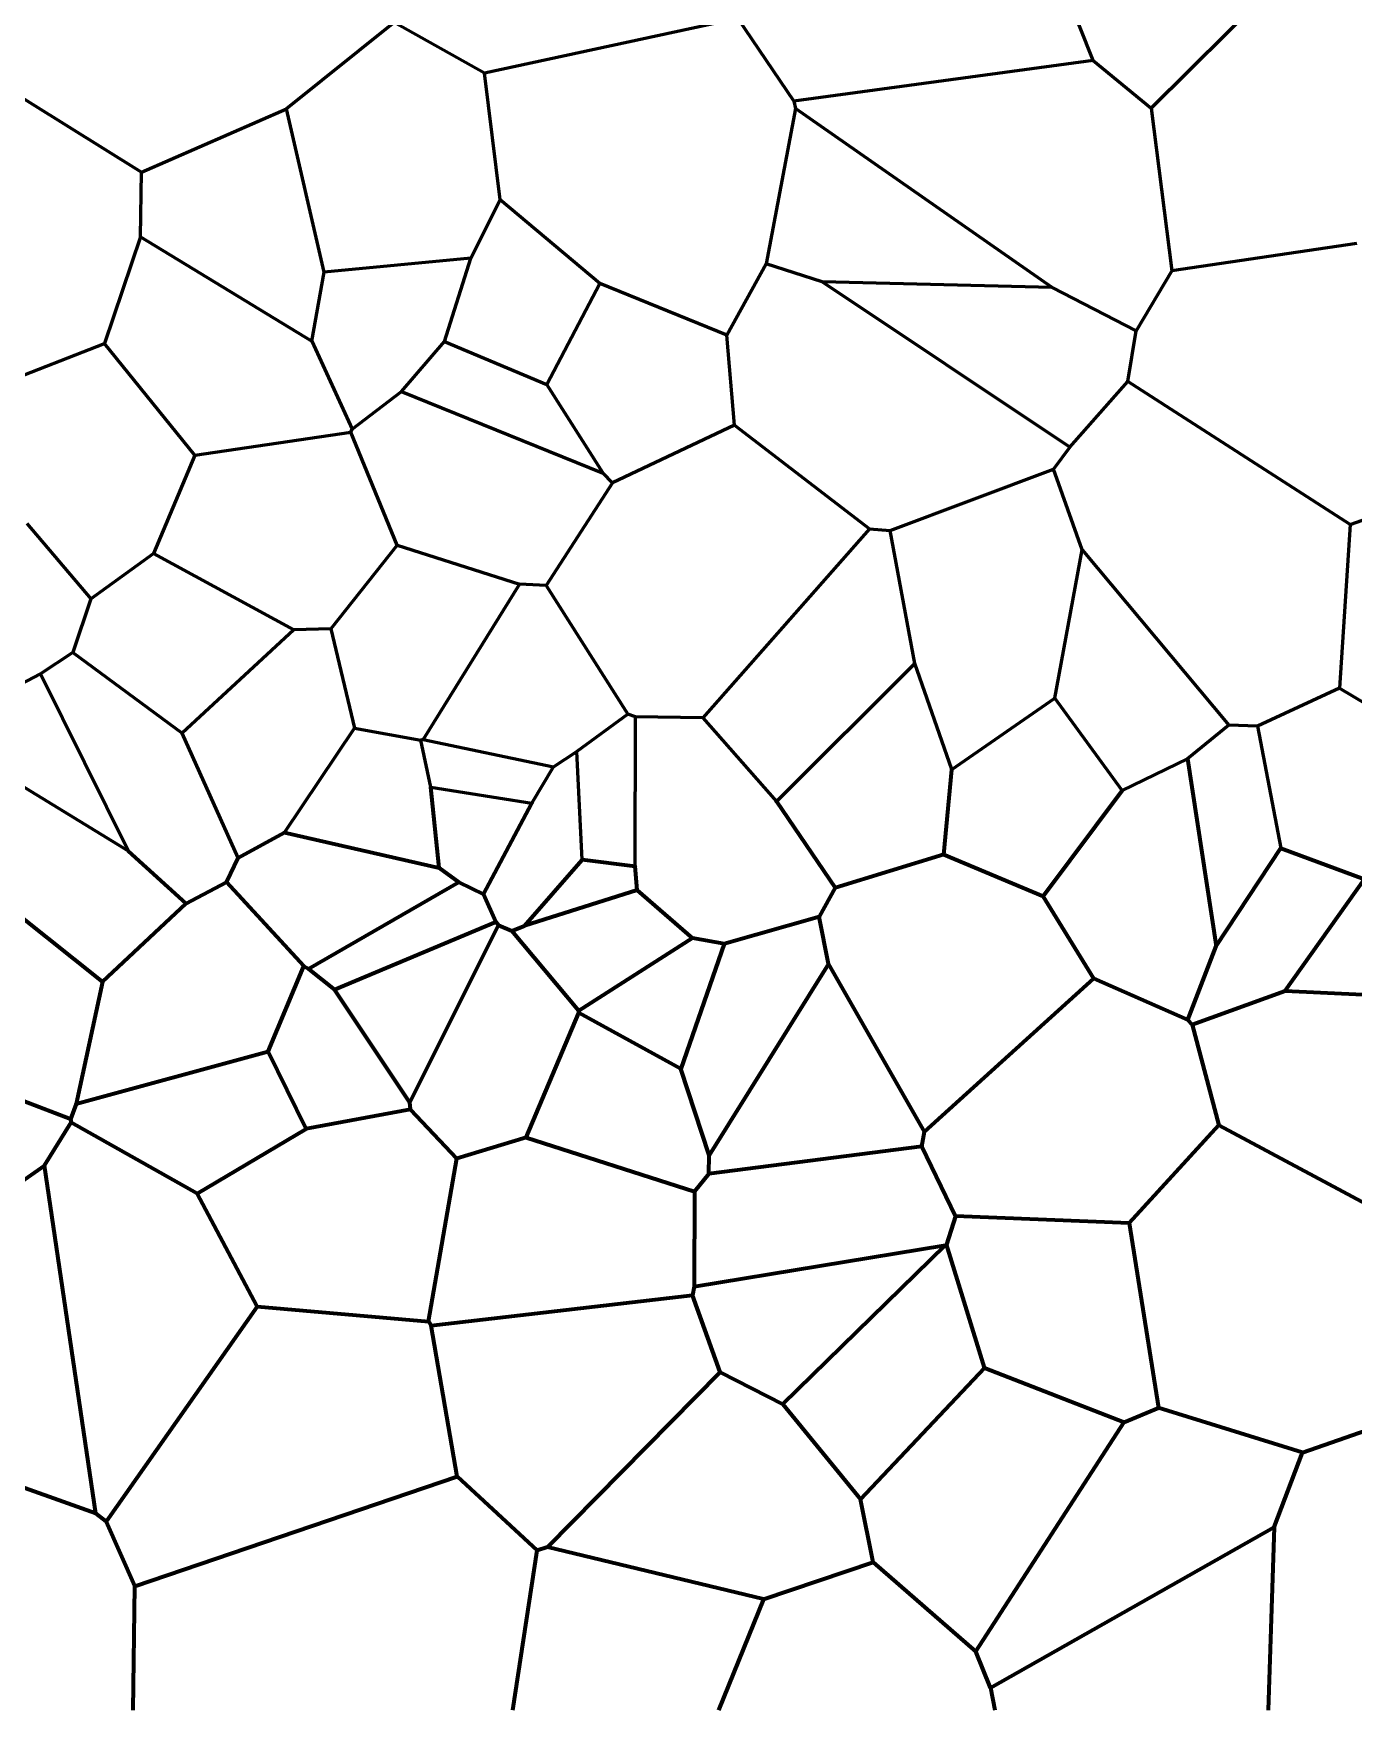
# Model space of a CAD drawing. Header units: metres. Extents: x 0 to 5000, y 0 to 2000.
# Drawn here: x 2705 to 3195, y 500 to 1122 of the extents above; entities that cross this region are included whole.
import ezdxf

# ---------------------------------------------------------------- set-up
doc = ezdxf.new("R2010")
doc.units = ezdxf.units.M

msp = doc.modelspace()

# ---------------------------------------------------------------- hatches: boundary and pattern name
at = {"layer": 'throats'}
for color, points in [(2, [(3086.73, 1141.09), (3087.28, 1141.3), (3098.69, 1112.32), (3098.14, 1112.1), (3086.73, 1141.09)]), (2, [(3169.19, 1143.71), (3169.62, 1143.29), (3120.2, 1094.24), (3119.77, 1094.67), (3169.19, 1143.71)]), (2, [(2799.33, 1094.03), (2798.96, 1094.5), (2838.93, 1126.5), (2839.3, 1126.03), (2799.33, 1094.03)]), (2, [(2838.97, 1126), (2839.26, 1126.52), (2872.7, 1107.75), (2872.4, 1107.23), (2838.97, 1126)]), (2, [(2872.61, 1107.2), (2872.49, 1107.78), (2966.57, 1128.08), (2966.7, 1127.49), (2872.61, 1107.2)]), (2, [(2987.67, 1097.23), (2987.18, 1096.9), (2966.39, 1127.62), (2966.89, 1127.96), (2987.67, 1097.23)]), (2, [(2745.43, 1071), (2745.11, 1070.49), (2682.86, 1109.27), (2683.18, 1109.78), (2745.43, 1071)]), (2, [(2987.47, 1096.77), (2987.39, 1097.36), (3098.38, 1112.51), (3098.46, 1111.91), (2987.47, 1096.77)]), (2, [(3120.17, 1094.69), (3119.79, 1094.22), (3098.23, 1111.98), (3098.61, 1112.44), (3120.17, 1094.69)]), (2, [(2872.25, 1107.45), (2872.85, 1107.53), (2878.71, 1060.52), (2878.11, 1060.45), (2872.25, 1107.45)]), (2, [(2988.27, 1094.43), (2987.68, 1094.31), (2987.13, 1097.01), (2987.72, 1097.12), (2988.27, 1094.43)]), (2, [(2799.02, 1094.54), (2799.26, 1093.99), (2745.39, 1070.47), (2745.15, 1071.02), (2799.02, 1094.54)]), (2, [(2798.85, 1094.2), (2799.44, 1094.33), (2813.39, 1033.72), (2812.8, 1033.59), (2798.85, 1094.2)]), (2, [(2977.46, 1036.71), (2976.87, 1036.82), (2987.68, 1094.43), (2988.27, 1094.31), (2977.46, 1036.71)]), (2, [(2987.8, 1094.12), (2988.15, 1094.62), (3083.4, 1028.23), (3083.05, 1027.74), (2987.8, 1094.12)]), (2, [(3127.95, 1034.18), (3127.35, 1034.1), (3119.69, 1094.42), (3120.28, 1094.49), (3127.95, 1034.18)]), (2, [(2744.97, 1070.75), (2745.57, 1070.74), (2745.3, 1046.79), (2744.7, 1046.8), (2744.97, 1070.75)]), (2, [(2878.14, 1060.62), (2878.68, 1060.35), (2867.83, 1038.69), (2867.29, 1038.96), (2878.14, 1060.62)]), (2, [(2878.22, 1060.25), (2878.6, 1060.71), (2915.62, 1029.65), (2915.23, 1029.19), (2878.22, 1060.25)]), (2, [(2731.92, 1007.02), (2731.35, 1007.22), (2744.72, 1046.89), (2745.28, 1046.7), (2731.92, 1007.02)]), (2, [(2808.67, 1008.26), (2808.36, 1007.75), (2744.84, 1046.54), (2745.16, 1047.05), (2808.67, 1008.26)]), (2, [(3127.69, 1033.84), (3127.6, 1034.44), (3196.29, 1044.62), (3196.38, 1044.03), (3127.69, 1033.84)]), (2, [(2812.8, 1033.71), (2813.39, 1033.6), (2808.81, 1007.95), (2808.22, 1008.06), (2812.8, 1033.71)]), (2, [(2813.12, 1033.36), (2813.07, 1033.95), (2867.53, 1039.12), (2867.59, 1038.53), (2813.12, 1033.36)]), (2, [(2867.27, 1038.91), (2867.85, 1038.73), (2858.06, 1007.78), (2857.48, 1007.96), (2867.27, 1038.91)]), (2, [(2976.9, 1036.91), (2977.42, 1036.62), (2962.79, 1010.09), (2962.27, 1010.38), (2976.9, 1036.91)]), (2, [(2977.07, 1036.48), (2977.25, 1037.05), (2998.04, 1030.38), (2997.85, 1029.81), (2977.07, 1036.48)]), (2, [(3114.75, 1011.67), (3114.23, 1011.98), (3127.39, 1034.29), (3127.91, 1033.99), (3114.75, 1011.67)]), (2, [(2895.97, 991.77), (2895.44, 992.05), (2915.16, 1029.56), (2915.69, 1029.28), (2895.97, 991.77)]), (2, [(2915.31, 1029.15), (2915.54, 1029.7), (2962.64, 1010.52), (2962.42, 1009.96), (2915.31, 1029.15)]), (2, [(2997.78, 1029.85), (2998.11, 1030.35), (3089.93, 968.96), (3089.6, 968.46), (2997.78, 1029.85)]), (2, [(2997.94, 1029.8), (2997.95, 1030.4), (3083.23, 1028.29), (3083.22, 1027.69), (2997.94, 1029.8)]), (2, [(3083.09, 1027.72), (3083.36, 1028.25), (3114.63, 1012.09), (3114.35, 1011.56), (3083.09, 1027.72)]), (2, [(2962.23, 1010.21), (2962.83, 1010.27), (2965.71, 976.83), (2965.11, 976.78), (2962.23, 1010.21)]), (2, [(3114.19, 1011.88), (3114.79, 1011.78), (3111.64, 992.96), (3111.05, 993.06), (3114.19, 1011.88)]), (2, [(2731.52, 1007.4), (2731.74, 1006.84), (2693.69, 991.99), (2693.47, 992.55), (2731.52, 1007.4)]), (2, [(2731.4, 1006.93), (2731.87, 1007.31), (2765.32, 965.9), (2764.85, 965.52), (2731.4, 1006.93)]), (2, [(2823.8, 975.54), (2823.25, 975.29), (2808.24, 1007.88), (2808.79, 1008.13), (2823.8, 975.54)]), (2, [(2857.54, 1008.06), (2858, 1007.67), (2841.98, 989.1), (2841.53, 989.5), (2857.54, 1008.06)]), (2, [(2895.82, 992.19), (2895.59, 991.64), (2857.65, 1007.59), (2857.89, 1008.14), (2895.82, 992.19)]), (2, [(2916.71, 959.29), (2916.49, 958.73), (2841.64, 989.02), (2841.87, 989.58), (2916.71, 959.29)]), (2, [(2895.45, 991.75), (2895.96, 992.07), (2916.85, 959.17), (2916.35, 958.85), (2895.45, 991.75)]), (2, [(3111.12, 993.21), (3111.57, 992.81), (3089.99, 968.51), (3089.54, 968.91), (3111.12, 993.21)]), (2, [(3111.19, 992.75), (3111.51, 993.26), (3193.95, 940.2), (3193.63, 939.7), (3111.19, 992.75)]), (2, [(2841.57, 989.54), (2841.94, 989.06), (2823.71, 975.18), (2823.34, 975.66), (2841.57, 989.54)]), (2, [(2822.97, 974.49), (2823.06, 973.9), (2765.13, 965.41), (2765.04, 966), (2822.97, 974.49)]), (2, [(2823.25, 975.53), (2823.8, 975.3), (2823.29, 974.08), (2822.74, 974.31), (2823.25, 975.53)]), (2, [(2822.74, 974.08), (2823.29, 974.31), (2840.46, 932.39), (2839.91, 932.16), (2822.74, 974.08)]), (2, [(2920.23, 955.18), (2919.97, 955.72), (2965.28, 977.08), (2965.54, 976.54), (2920.23, 955.18)]), (2, [(3015.63, 938.61), (3015.27, 938.13), (2965.23, 976.57), (2965.59, 977.05), (3015.63, 938.61)]), (2, [(2750, 929.14), (2749.44, 929.37), (2764.81, 965.82), (2765.36, 965.59), (2750, 929.14)]), (2, [(3084.02, 960.36), (3083.54, 960.72), (3089.52, 968.89), (3090.01, 968.54), (3084.02, 960.36)]), (2, [(2916.39, 958.8), (2916.81, 959.22), (2920.32, 955.66), (2919.89, 955.24), (2916.39, 958.8)]), (2, [(3083.68, 960.82), (3083.89, 960.26), (3023.2, 937.52), (3022.99, 938.08), (3083.68, 960.82)]), (2, [(3083.5, 960.44), (3084.06, 960.64), (3094.73, 930.72), (3094.16, 930.52), (3083.5, 960.44)]), (2, [(2895.7, 917.18), (2895.2, 917.5), (2919.85, 955.61), (2920.35, 955.29), (2895.7, 917.18)]), (2, [(3211.81, 946.63), (3212.01, 946.07), (3193.89, 939.67), (3193.69, 940.23), (3211.81, 946.63)]), (2, [(2726.78, 912.55), (2726.32, 912.16), (2702.51, 940.13), (2702.97, 940.52), (2726.78, 912.55)]), (2, [(3190.17, 879.17), (3189.57, 879.21), (3193.49, 939.97), (3194.09, 939.93), (3190.17, 879.17)]), (2, [(2953.9, 868.02), (2953.44, 868.42), (3015.23, 938.57), (3015.68, 938.17), (2953.9, 868.02)]), (2, [(3023.11, 938.1), (3023.07, 937.5), (3015.43, 938.07), (3015.47, 938.67), (3023.11, 938.1)]), (2, [(3022.8, 937.75), (3023.39, 937.86), (3032.56, 888.51), (3031.97, 888.4), (3022.8, 937.75)]), (2, [(2749.54, 929.5), (2749.9, 929.01), (2726.72, 912.11), (2726.37, 912.6), (2749.54, 929.5)]), (2, [(2801.99, 901.17), (2801.7, 900.64), (2749.58, 928.99), (2749.86, 929.52), (2801.99, 901.17)]), (2, [(2815.83, 901.08), (2815.36, 901.45), (2839.95, 932.46), (2840.42, 932.09), (2815.83, 901.08)]), (2, [(2885.71, 918.18), (2885.53, 917.61), (2840.09, 931.99), (2840.27, 932.56), (2885.71, 918.18)]), (2, [(3094.15, 930.68), (3094.74, 930.57), (3084.54, 875.45), (3083.95, 875.56), (3094.15, 930.68)]), (2, [(3149.05, 865.71), (3148.59, 865.33), (3094.21, 930.43), (3094.68, 930.82), (3149.05, 865.71)]), (2, [(2850.15, 860.06), (2849.64, 860.38), (2885.36, 918.05), (2885.87, 917.73), (2850.15, 860.06)]), (2, [(2885.6, 917.59), (2885.63, 918.19), (2895.47, 917.64), (2895.43, 917.04), (2885.6, 917.59)]), (2, [(2926, 869.73), (2925.5, 869.41), (2895.2, 917.18), (2895.7, 917.5), (2926, 869.73)]), (2, [(2720.18, 892.44), (2719.61, 892.63), (2726.26, 912.45), (2726.83, 912.26), (2720.18, 892.44)]), (2, [(2760.62, 862.29), (2760.21, 862.73), (2801.64, 901.12), (2802.05, 900.68), (2760.62, 862.29)]), (2, [(2801.85, 900.6), (2801.84, 901.2), (2815.58, 901.57), (2815.6, 900.97), (2801.85, 900.6)]), (2, [(2824.62, 864.4), (2824.04, 864.26), (2815.3, 901.2), (2815.88, 901.34), (2824.62, 864.4)]), (2, [(2707.96, 884.28), (2707.63, 884.79), (2719.73, 892.78), (2720.06, 892.28), (2707.96, 884.28)]), (2, [(2760.59, 862.75), (2760.24, 862.27), (2719.71, 892.29), (2720.07, 892.78), (2760.59, 862.75)]), (2, [(2690.45, 875.07), (2690.17, 875.6), (2707.65, 884.8), (2707.93, 884.27), (2690.45, 875.07)]), (2, [(2707.52, 884.4), (2708.06, 884.67), (2740.75, 818.89), (2740.21, 818.62), (2707.52, 884.4)]), (2, [(2981.19, 836.97), (2980.77, 837.39), (3032.05, 888.66), (3032.48, 888.24), (2981.19, 836.97)]), (2, [(3031.98, 888.35), (3032.55, 888.55), (3046.31, 849.12), (3045.74, 848.92), (3031.98, 888.35)]), (2, [(3159.56, 864.83), (3159.31, 865.38), (3189.74, 879.46), (3189.99, 878.92), (3159.56, 864.83)]), (2, [(3237.52, 851.13), (3237.22, 850.62), (3189.71, 878.93), (3190.02, 879.45), (3237.52, 851.13)]), (2, [(3084.07, 875.75), (3084.41, 875.26), (3046.19, 848.77), (3045.85, 849.27), (3084.07, 875.75)]), (2, [(3084, 875.32), (3084.48, 875.68), (3109.52, 841.49), (3109.04, 841.13), (3084, 875.32)]), (2, [(2907, 855.49), (2906.65, 855.97), (2925.57, 869.82), (2925.93, 869.33), (2907, 855.49)]), (2, [(2925.65, 869.29), (2925.85, 869.86), (2928.7, 868.83), (2928.5, 868.26), (2925.65, 869.29)]), (2, [(2928.3, 868.55), (2928.9, 868.54), (2928.8, 813.1), (2928.2, 813.1), (2928.3, 868.55)]), (2, [(2928.59, 868.25), (2928.6, 868.85), (2953.67, 868.52), (2953.67, 867.92), (2928.59, 868.25)]), (2, [(2981.21, 837.38), (2980.76, 836.98), (2953.44, 868.02), (2953.9, 868.42), (2981.21, 837.38)]), (2, [(3133.64, 852.75), (3133.26, 853.22), (3148.63, 865.75), (3149.01, 865.29), (3133.64, 852.75)]), (2, [(3148.81, 865.22), (3148.84, 865.82), (3159.45, 865.4), (3159.42, 864.8), (3148.81, 865.22)]), (2, [(3168.42, 819.97), (3167.83, 819.86), (3159.14, 865.05), (3159.73, 865.16), (3168.42, 819.97)]), (2, [(2760.14, 862.39), (2760.69, 862.64), (2781.45, 816.41), (2780.9, 816.17), (2760.14, 862.39)]), (2, [(2824.08, 864.5), (2824.58, 864.16), (2798.65, 825.55), (2798.16, 825.89), (2824.08, 864.5)]), (2, [(2849.07, 860.21), (2848.96, 859.62), (2824.27, 864.03), (2824.38, 864.63), (2849.07, 860.21)]), (2, [(2848.72, 859.85), (2849.31, 859.98), (2852.97, 842.51), (2852.38, 842.38), (2848.72, 859.85)]), (2, [(2849.11, 859.63), (2848.92, 860.2), (2849.79, 860.5), (2849.99, 859.93), (2849.11, 859.63)]), (2, [(2898.29, 850.34), (2898.17, 849.75), (2849.83, 859.92), (2849.95, 860.51), (2898.29, 850.34)]), (2, [(2680.75, 855.01), (2681.06, 855.53), (2740.64, 819.01), (2740.32, 818.5), (2680.75, 855.01)]), (2, [(2906.66, 855.98), (2906.99, 855.48), (2898.4, 849.79), (2898.06, 850.29), (2906.66, 855.98)]), (2, [(2906.53, 855.71), (2907.13, 855.74), (2909.11, 815.56), (2908.51, 815.53), (2906.53, 855.71)]), (2, [(3133.32, 853.25), (3133.58, 852.71), (3109.41, 841.04), (3109.15, 841.58), (3133.32, 853.25)]), (1, [(3144.5, 783.51), (3143.61, 783.38), (3133, 852.91), (3133.89, 853.05), (3144.5, 783.51)]), (2, [(2897.97, 850.2), (2898.49, 849.89), (2890.46, 836.42), (2889.95, 836.72), (2897.97, 850.2)]), (1, [(3045.57, 849.06), (3046.47, 848.98), (3043.46, 817.48), (3042.56, 817.56), (3045.57, 849.06)]), (1, [(2852.23, 842.4), (2853.12, 842.49), (2856.27, 812.63), (2855.37, 812.54), (2852.23, 842.4)]), (2, [(2890.25, 836.87), (2890.16, 836.27), (2852.63, 842.15), (2852.72, 842.74), (2890.25, 836.87)]), (1, [(3080.23, 801.73), (3079.51, 802.26), (3108.92, 841.58), (3109.64, 841.04), (3080.23, 801.73)]), (1, [(2889.81, 836.78), (2890.6, 836.36), (2872.59, 802.58), (2871.79, 803), (2889.81, 836.78)]), (1, [(3003.09, 805.42), (3002.34, 804.91), (2980.61, 836.93), (2981.35, 837.43), (3003.09, 805.42)]), (1, [(2665.67, 821.63), (2666.23, 822.34), (2731.13, 770.62), (2730.57, 769.91), (2665.67, 821.63)]), (1, [(2798.19, 826.11), (2798.62, 825.32), (2781.39, 815.9), (2780.96, 816.68), (2798.19, 826.11)]), (1, [(2855.92, 813.02), (2855.72, 812.15), (2798.3, 825.28), (2798.5, 826.16), (2855.92, 813.02)]), (1, [(2740.18, 818.42), (2740.78, 819.09), (2762.25, 799.66), (2761.64, 798.99), (2740.18, 818.42)]), (1, [(2777.29, 807.05), (2776.47, 807.43), (2780.77, 816.48), (2781.58, 816.1), (2777.29, 807.05)]), (1, [(2908.48, 815.84), (2909.15, 815.25), (2887.78, 790.67), (2887.1, 791.27), (2908.48, 815.84)]), (1, [(2908.76, 815.1), (2908.87, 815.99), (2928.55, 813.55), (2928.44, 812.65), (2908.76, 815.1)]), (1, [(3002.84, 804.74), (3002.58, 805.6), (3042.88, 817.95), (3043.14, 817.09), (3002.84, 804.74)]), (1, [(3080.04, 802.41), (3079.69, 801.58), (3042.84, 817.11), (3043.19, 817.94), (3080.04, 802.41)]), (1, [(3167.75, 820.16), (3168.5, 819.66), (3144.43, 783.2), (3143.68, 783.69), (3167.75, 820.16)]), (1, [(3199.32, 808.8), (3199.01, 807.95), (3167.96, 819.49), (3168.28, 820.33), (3199.32, 808.8)]), (1, [(2863.36, 807.54), (2862.82, 806.82), (2855.55, 812.22), (2856.09, 812.95), (2863.36, 807.54)]), (1, [(2928.05, 813.06), (2928.94, 813.14), (2929.67, 804.31), (2928.77, 804.24), (2928.05, 813.06)]), (1, [(2776.67, 807.64), (2777.09, 806.84), (2762.16, 798.93), (2761.74, 799.72), (2776.67, 807.64)]), (1, [(2776.55, 806.94), (2777.21, 807.55), (2805.87, 776.34), (2805.21, 775.73), (2776.55, 806.94)]), (1, [(2862.86, 807.57), (2863.31, 806.79), (2807.54, 774.71), (2807.09, 775.49), (2862.86, 807.57)]), (1, [(2872.39, 803.19), (2871.99, 802.38), (2862.89, 806.77), (2863.28, 807.59), (2872.39, 803.19)]), (1, [(2871.78, 802.6), (2872.6, 802.97), (2877.2, 792.7), (2876.38, 792.33), (2871.78, 802.6)]), (1, [(2887.57, 790.54), (2887.3, 791.4), (2929.09, 804.71), (2929.36, 803.85), (2887.57, 790.54)]), (1, [(2950.11, 786.74), (2949.52, 786.06), (2928.93, 803.94), (2929.52, 804.62), (2950.11, 786.74)]), (1, [(2997.16, 794.13), (2996.37, 794.57), (3002.32, 805.38), (3003.11, 804.95), (2997.16, 794.13)]), (1, [(3198.8, 808.64), (3199.53, 808.11), (3170.06, 766.59), (3169.33, 767.11), (3198.8, 808.64)]), (1, [(2761.64, 799.65), (2762.25, 799), (2731.15, 769.93), (2730.54, 770.59), (2761.64, 799.65)]), (1, [(3079.49, 801.76), (3080.25, 802.23), (3099.16, 771.7), (3098.39, 771.23), (3079.49, 801.76)]), (1, [(2876.61, 792.93), (2876.96, 792.1), (2817.18, 767), (2816.83, 767.83), (2876.61, 792.93)]), (1, [(2877.35, 791.45), (2878.16, 791.05), (2845.24, 725.23), (2844.44, 725.63), (2877.35, 791.45)]), (1, [(2878.11, 791.53), (2877.4, 790.98), (2876.43, 792.24), (2877.15, 792.79), (2878.11, 791.53)]), (1, [(2882.96, 789.55), (2882.61, 788.72), (2877.58, 790.84), (2877.93, 791.67), (2882.96, 789.55)]), (1, [(2887.27, 791.39), (2887.6, 790.55), (2882.95, 788.71), (2882.62, 789.55), (2887.27, 791.39)]), (1, [(2961.7, 783.86), (2961.46, 784.73), (2996.64, 794.78), (2996.89, 793.92), (2961.7, 783.86)]), (1, [(2996.32, 794.26), (2997.21, 794.44), (3000.66, 776.97), (2999.77, 776.8), (2996.32, 794.26)]), (1, [(2882.44, 788.84), (2883.13, 789.42), (2907.92, 759.76), (2907.23, 759.18), (2882.44, 788.84)]), (1, [(2907.82, 759.09), (2907.34, 759.85), (2949.57, 786.78), (2950.06, 786.02), (2907.82, 759.09)]), (1, [(2945.89, 737.84), (2945.04, 738.14), (2961.15, 784.44), (2962, 784.15), (2945.89, 737.84)]), (1, [(2949.73, 785.95), (2949.89, 786.84), (2961.66, 784.74), (2961.5, 783.85), (2949.73, 785.95)]), (1, [(3143.64, 783.61), (3144.48, 783.28), (3134.02, 755.96), (3133.18, 756.28), (3143.64, 783.61)]), (1, [(2805.12, 776.21), (2805.95, 775.86), (2792.77, 744.22), (2791.93, 744.57), (2805.12, 776.21)]), (1, [(2807.53, 775.49), (2807.11, 774.7), (2805.33, 775.64), (2805.75, 776.44), (2807.53, 775.49)]), (1, [(2817.28, 767.76), (2816.72, 767.06), (2807.04, 774.74), (2807.6, 775.45), (2817.28, 767.76)]), (1, [(2956.32, 705.72), (2955.56, 706.2), (2999.83, 777.12), (3000.6, 776.65), (2956.32, 705.72)]), (1, [(2999.82, 776.66), (3000.61, 777.11), (3036.32, 714.75), (3035.54, 714.3), (2999.82, 776.66)]), (1, [(3098.47, 771.8), (3099.08, 771.13), (3036.23, 714.19), (3035.62, 714.86), (3098.47, 771.8)]), (1, [(3098.6, 771.05), (3098.96, 771.88), (3133.78, 756.54), (3133.42, 755.71), (3098.6, 771.05)]), (1, [(2721.5, 724.94), (2720.62, 725.13), (2730.41, 770.36), (2731.29, 770.17), (2721.5, 724.94)]), (1, [(2816.63, 767.16), (2817.38, 767.66), (2845.21, 725.68), (2844.46, 725.18), (2816.63, 767.16)]), (1, [(3169.54, 767.28), (3169.85, 766.43), (3135.35, 753.96), (3135.04, 754.81), (3169.54, 767.28)]), (1, [(3198.62, 765.98), (3198.58, 765.08), (3169.67, 766.4), (3169.71, 767.3), (3198.62, 765.98)]), (1, [(2907.13, 759.42), (2908.03, 759.52), (2908.11, 758.75), (2907.22, 758.65), (2907.13, 759.42)]), (1, [(2907.25, 758.88), (2908.08, 758.53), (2888.54, 712.26), (2887.71, 712.61), (2907.25, 758.88)]), (1, [(2907.45, 758.31), (2907.88, 759.1), (2945.68, 738.38), (2945.25, 737.6), (2907.45, 758.31)]), (1, [(3135.52, 754.69), (3134.86, 754.08), (3133.27, 755.82), (3133.93, 756.43), (3135.52, 754.69)]), (1, [(3145.54, 717.18), (3144.67, 716.95), (3134.76, 754.27), (3135.63, 754.5), (3145.54, 717.18)]), (1, [(2792.23, 744.83), (2792.47, 743.96), (2721.18, 724.6), (2720.95, 725.46), (2792.23, 744.83)]), (1, [(2791.95, 744.2), (2792.75, 744.6), (2806.81, 715.83), (2806, 715.44), (2791.95, 744.2)]), (1, [(2676.04, 735.25), (2676.36, 736.09), (2719.15, 719.66), (2718.83, 718.82), (2676.04, 735.25)]), (1, [(2945.04, 737.85), (2945.89, 738.13), (2956.37, 706.1), (2955.51, 705.82), (2945.04, 737.85)]), (1, [(2719.41, 719.09), (2718.57, 719.39), (2720.64, 725.18), (2721.49, 724.88), (2719.41, 719.09)]), (1, [(2806.49, 715.19), (2806.32, 716.08), (2845.12, 723.27), (2845.28, 722.38), (2806.49, 715.19)]), (1, [(2844.39, 725.37), (2845.28, 725.49), (2845.65, 722.89), (2844.75, 722.77), (2844.39, 725.37)]), (1, [(2862.61, 704.97), (2861.96, 704.35), (2844.87, 722.52), (2845.53, 723.14), (2862.61, 704.97)]), (1, [(2718.85, 718.24), (2719.61, 717.76), (2709.72, 701.79), (2708.95, 702.27), (2718.85, 718.24)]), (1, [(2719.67, 718.08), (2718.79, 717.91), (2718.55, 719.15), (2719.43, 719.32), (2719.67, 718.08)]), (1, [(2719.01, 717.61), (2719.45, 718.39), (2766.19, 692.02), (2765.75, 691.24), (2719.01, 717.61)]), (1, [(2806.18, 716.02), (2806.64, 715.25), (2766.2, 691.24), (2765.74, 692.01), (2806.18, 716.02)]), (1, [(3112.13, 680.34), (3111.46, 680.95), (3144.77, 717.37), (3145.43, 716.76), (3112.13, 680.34)]), (1, [(3212.01, 681.68), (3211.58, 680.89), (3144.89, 716.67), (3145.32, 717.46), (3212.01, 681.68)]), (1, [(2862.42, 704.23), (2862.16, 705.09), (2888, 712.86), (2888.26, 712), (2862.42, 704.23)]), (1, [(2950.68, 692.89), (2950.41, 692.03), (2887.99, 712), (2888.27, 712.86), (2950.68, 692.89)]), (1, [(2955.9, 698.58), (2955.79, 699.47), (3034.9, 709.58), (3035.01, 708.69), (2955.9, 698.58)]), (1, [(3035.48, 714.61), (3036.37, 714.45), (3035.4, 709.05), (3034.51, 709.21), (3035.48, 714.61)]), (1, [(2861.84, 704.74), (2862.73, 704.59), (2852.21, 644.08), (2851.33, 644.23), (2861.84, 704.74)]), (1, [(2955.49, 705.97), (2956.39, 705.95), (2956.29, 699.02), (2955.39, 699.03), (2955.49, 705.97)]), (1, [(3047.76, 683.52), (3046.95, 683.13), (3034.55, 708.94), (3035.36, 709.33), (3047.76, 683.52)]), (1, [(2709.08, 702.4), (2709.59, 701.66), (2652.54, 662.09), (2652.03, 662.83), (2709.08, 702.4)]), (1, [(2708.89, 701.96), (2709.78, 702.09), (2728.78, 572.93), (2727.89, 572.8), (2708.89, 701.96)]), (1, [(2950.9, 692.18), (2950.2, 692.74), (2955.49, 699.31), (2956.2, 698.74), (2950.9, 692.18)]), (1, [(2765.57, 691.42), (2766.37, 691.84), (2788.59, 649.92), (2787.8, 649.49), (2765.57, 691.42)]), (1, [(2950.89, 657.15), (2949.99, 657.16), (2950.1, 692.46), (2951, 692.46), (2950.89, 657.15)]), (1, [(3044.44, 672.6), (3043.58, 672.87), (3046.92, 683.46), (3047.78, 683.19), (3044.44, 672.6)]), (1, [(3047.33, 682.87), (3047.37, 683.77), (3111.81, 681.1), (3111.78, 680.2), (3047.33, 682.87)]), (1, [(3123.14, 612.19), (3122.25, 612.05), (3111.35, 680.58), (3112.24, 680.72), (3123.14, 612.19)]), (1, [(3043.56, 672.93), (3043.71, 672.04), (2950.51, 656.71), (2950.37, 657.6), (3043.56, 672.93)]), (1, [(3043.32, 672.81), (3043.95, 672.17), (2983.65, 613.2), (2983.02, 613.85), (3043.32, 672.81)]), (1, [(3043.76, 673.11), (3044.26, 672.36), (3043.88, 672.11), (3043.39, 672.86), (3043.76, 673.11)]), (1, [(3043.58, 672.6), (3044.44, 672.87), (3058.57, 627.17), (3057.71, 626.9), (3043.58, 672.6)]), (1, [(2949.8, 654.44), (2949.9, 653.55), (2852.81, 642.3), (2852.71, 643.19), (2949.8, 654.44)]), (1, [(2950.29, 653.91), (2949.41, 654.08), (2950, 657.24), (2950.88, 657.07), (2950.29, 653.91)]), (1, [(2949.43, 653.84), (2950.27, 654.15), (2960.53, 625.51), (2959.69, 625.2), (2949.43, 653.84)]), (1, [(2732.53, 569.73), (2731.79, 570.25), (2787.83, 649.96), (2788.56, 649.45), (2732.53, 569.73)]), (1, [(2851.81, 644.6), (2851.73, 643.7), (2788.16, 649.26), (2788.23, 650.15), (2851.81, 644.6)]), (1, [(2853.13, 643.01), (2852.39, 642.49), (2851.4, 643.89), (2852.14, 644.41), (2853.13, 643.01)]), (1, [(2852.32, 642.67), (2853.2, 642.82), (2862.93, 586.68), (2862.05, 586.53), (2852.32, 642.67)]), (1, [(2959.79, 625.67), (2960.43, 625.04), (2896.29, 560.14), (2895.65, 560.77), (2959.79, 625.67)]), (1, [(2983.54, 613.93), (2983.13, 613.12), (2959.91, 624.95), (2960.31, 625.76), (2983.54, 613.93)]), (1, [(3057.81, 627.34), (3058.47, 626.73), (3012.49, 577.96), (3011.84, 578.58), (3057.81, 627.34)]), (1, [(3110.1, 607.29), (3109.78, 606.45), (3057.98, 626.62), (3058.3, 627.45), (3110.1, 607.29)]), (1, [(3012.51, 578.56), (3011.81, 577.99), (2982.99, 613.24), (2983.69, 613.81), (3012.51, 578.56)]), (1, [(3122.53, 612.54), (3122.87, 611.71), (3110.11, 606.45), (3109.77, 607.28), (3122.53, 612.54)]), (1, [(3122.56, 611.69), (3122.83, 612.55), (3176.26, 595.94), (3175.99, 595.08), (3122.56, 611.69)]), (1, [(3224.23, 612.95), (3224.52, 612.1), (3176.27, 595.09), (3175.97, 595.94), (3224.23, 612.95)]), (1, [(2635.22, 605.62), (2635.52, 606.47), (2728.49, 573.29), (2728.18, 572.44), (2635.22, 605.62)]), (1, [(3109.56, 607.11), (3110.32, 606.62), (3055.34, 521.43), (3054.58, 521.92), (3109.56, 607.11)]), (1, [(3175.7, 595.67), (3176.54, 595.35), (3166.04, 567.7), (3165.2, 568.02), (3175.7, 595.67)]), (1, [(2862.35, 587.03), (2862.64, 586.18), (2742.98, 545.5), (2742.69, 546.35), (2862.35, 587.03)]), (1, [(2892.48, 559.47), (2891.87, 558.81), (2862.19, 586.27), (2862.8, 586.93), (2892.48, 559.47)]), (1, [(2728.06, 572.51), (2728.6, 573.23), (2732.43, 570.35), (2731.89, 569.63), (2728.06, 572.51)]), (1, [(3011.72, 578.18), (3012.6, 578.36), (3017.32, 555.01), (3016.44, 554.83), (3011.72, 578.18)]), (1, [(2731.75, 569.81), (2732.57, 570.17), (2743.25, 546.11), (2742.43, 545.75), (2731.75, 569.81)]), (1, [(3165.4, 568.25), (3165.84, 567.47), (3060.62, 507.84), (3060.18, 508.63), (3165.4, 568.25)]), (1, [(3163.86, 499.99), (3162.96, 500.01), (3165.17, 567.87), (3166.07, 567.84), (3163.86, 499.99)]), (1, [(2892.32, 558.71), (2892.03, 559.56), (2895.82, 560.88), (2896.12, 560.03), (2892.32, 558.71)]), (1, [(2895.86, 560.02), (2896.07, 560.89), (2976.23, 541.51), (2976.02, 540.64), (2895.86, 560.02)]), (1, [(2891.73, 559.21), (2892.62, 559.07), (2883.52, 499.93), (2882.63, 500.07), (2891.73, 559.21)]), (1, [(3016.74, 555.35), (3017.03, 554.5), (2976.27, 540.65), (2975.98, 541.5), (3016.74, 555.35)]), (1, [(3055.26, 522.01), (3054.67, 521.33), (3016.59, 554.58), (3017.18, 555.26), (3055.26, 522.01)]), (1, [(2742.39, 545.93), (2743.29, 545.92), (2742.73, 499.99), (2741.83, 500.01), (2742.39, 545.93)]), (1, [(2959.88, 499.83), (2959.05, 500.17), (2975.71, 541.25), (2976.54, 540.91), (2959.88, 499.83)]), (1, [(3054.55, 521.5), (3055.38, 521.84), (3060.82, 508.4), (3059.98, 508.06), (3054.55, 521.5)]), (1, [(3062.38, 500.08), (3061.5, 499.92), (3059.96, 508.15), (3060.84, 508.32), (3062.38, 500.08)])]:
    msp.add_hatch(color=color, dxfattribs=at).paths.add_polyline_path(points)

# ---------------------------------------------------------------- linework, layer by layer
at = {"layer": 'junctions'}
for centre, radius in [((3098.42, 1112.21), 0.3), ((2872.55, 1107.49), 0.3), ((2987.43, 1097.06), 0.3), ((2799.14, 1094.26), 0.3), ((2987.98, 1094.37), 0.3), ((3119.98, 1094.45), 0.3), ((2745.27, 1070.75), 0.3), ((2878.41, 1060.48), 0.3), ((2745, 1046.8), 0.3), ((2813.09, 1033.66), 0.3), ((2867.56, 1038.82), 0.3), ((2977.16, 1036.77), 0.3), ((3127.65, 1034.14), 0.3), ((2915.42, 1029.42), 0.3), ((2997.95, 1030.1), 0.3), ((3083.23, 1027.99), 0.3), ((2808.52, 1008.01), 0.3), ((2962.53, 1010.24), 0.3), ((3114.49, 1011.83), 0.3), ((2731.63, 1007.12), 0.3), ((2857.77, 1007.87), 0.3), ((2841.76, 989.3), 0.3), ((2895.71, 991.91), 0.3), ((3111.35, 993.01), 0.3), ((2965.41, 976.81), 0.3), ((2823.02, 974.2), 0.3), ((2823.53, 975.42), 0.3), ((2765.08, 965.71), 0.3), ((3089.76, 968.71), 0.3), ((2916.6, 959.01), 0.3), ((3083.78, 960.54), 0.3), ((2920.1, 955.45), 0.3), ((3193.79, 939.95), 0.3), ((3015.45, 938.37), 0.3), ((3023.09, 937.8), 0.3), ((2749.72, 929.25), 0.3), ((2840.18, 932.28), 0.3), ((3094.44, 930.62), 0.3), ((2885.62, 917.89), 0.3), ((2895.45, 917.34), 0.3), ((2726.55, 912.36), 0.3), ((2801.85, 900.9), 0.3), ((2815.59, 901.27), 0.3), ((2719.89, 892.53), 0.3), ((2707.79, 884.53), 0.3), ((3032.26, 888.45), 0.3), ((3189.87, 879.19), 0.3), ((3084.24, 875.5), 0.3), ((2925.75, 869.57), 0.3), ((2928.6, 868.55), 0.3), ((2953.67, 868.22), 0.3), ((3148.82, 865.52), 0.3), ((3159.44, 865.1), 0.3), ((2760.42, 862.51), 0.3), ((2824.33, 864.33), 0.3), ((2849.02, 859.92), 0.3), ((2849.89, 860.22), 0.3), ((2906.83, 855.73), 0.3), ((3133.45, 852.98), 0.45), ((2898.23, 850.04), 0.3), ((3046.02, 849.02), 0.45), ((2852.67, 842.45), 0.45), ((3109.28, 841.31), 0.45), ((2890.21, 836.57), 0.45), ((2980.98, 837.18), 0.45), ((2798.4, 825.72), 0.45), ((2740.48, 818.75), 0.45), ((2781.17, 816.29), 0.45), ((2908.81, 815.54), 0.45), ((3043.01, 817.52), 0.45), ((3168.12, 819.91), 0.45), ((2855.82, 812.59), 0.45), ((2928.5, 813.1), 0.45), ((2776.88, 807.24), 0.45), ((2863.09, 807.18), 0.45), ((2872.19, 802.79), 0.45), ((2929.22, 804.28), 0.45), ((3002.71, 805.17), 0.45), ((2761.95, 799.33), 0.45), ((3079.87, 802), 0.45), ((2876.79, 792.52), 0.45), ((2877.76, 791.25), 0.45), ((2887.44, 790.97), 0.45), ((2996.76, 794.35), 0.45), ((2882.78, 789.13), 0.45), ((2949.81, 786.4), 0.45), ((2961.58, 784.29), 0.45), ((3144.06, 783.45), 0.45), ((2805.54, 776.04), 0.45), ((2807.32, 775.1), 0.45), ((3000.21, 776.89), 0.45), ((3098.78, 771.47), 0.45), ((2730.85, 770.26), 0.45), ((2817, 767.41), 0.45), ((3169.69, 766.85), 0.45), ((2907.58, 759.47), 0.45), ((2907.67, 758.7), 0.45), ((3133.6, 756.12), 0.45), ((3135.19, 754.39), 0.45), ((2792.35, 744.4), 0.45), ((2945.46, 737.99), 0.45), ((2721.06, 725.03), 0.45), ((2844.84, 725.43), 0.45), ((2845.2, 722.83), 0.45), ((2718.99, 719.24), 0.45), ((2719.23, 718), 0.45), ((2806.41, 715.63), 0.45), ((3145.1, 717.06), 0.45), ((2888.13, 712.43), 0.45), ((3034.95, 709.13), 0.45), ((3035.93, 714.53), 0.45), ((2862.29, 704.66), 0.45), ((2955.94, 705.96), 0.45), ((2709.33, 702.03), 0.45), ((2955.84, 699.02), 0.45), ((2765.97, 691.63), 0.45), ((2950.55, 692.46), 0.45), ((3047.35, 683.32), 0.45), ((3111.8, 680.65), 0.45), ((3043.63, 672.49), 0.45), ((3044.01, 672.73), 0.45), ((2949.85, 654), 0.45), ((2950.44, 657.16), 0.45), ((2788.19, 649.71), 0.45), ((2851.77, 644.15), 0.45), ((2852.76, 642.75), 0.45), ((2960.11, 625.36), 0.45), ((3058.14, 627.04), 0.45), ((2983.34, 613.52), 0.45), ((3122.7, 612.12), 0.45), ((3109.94, 606.87), 0.45), ((3176.12, 595.51), 0.45), ((2862.49, 586.6), 0.45), ((2728.33, 572.87), 0.45), ((3012.16, 578.27), 0.45), ((2732.16, 569.99), 0.45), ((3165.62, 567.86), 0.45), ((2895.97, 560.46), 0.45), ((2892.17, 559.14), 0.45), ((3016.88, 554.92), 0.45), ((2742.84, 545.93), 0.45), ((2976.12, 541.08), 0.45), ((3054.96, 521.67), 0.45), ((3060.4, 508.23), 0.45)]:
    msp.add_circle(centre, radius, dxfattribs=at)
at = {"layer": 'throat_lines', "color": 2, "lineweight": 60}
for p, q in [((3098.42, 1112.21), (3087, 1141.2)), ((3119.98, 1094.45), (3169.4, 1143.5)), ((2966.64, 1127.79), (2872.55, 1107.49)), ((2966.64, 1127.79), (2987.43, 1097.06)), ((2839.12, 1126.26), (2799.14, 1094.26)), ((2872.55, 1107.49), (2839.12, 1126.26)), ((2683.02, 1109.53), (2745.27, 1070.75)), ((3098.42, 1112.21), (2987.43, 1097.06)), ((3098.42, 1112.21), (3119.98, 1094.45)), ((2878.41, 1060.48), (2872.55, 1107.49)), ((2987.43, 1097.06), (2987.98, 1094.37)), ((2745.27, 1070.75), (2799.14, 1094.26)), ((2813.09, 1033.66), (2799.14, 1094.26)), ((2987.98, 1094.37), (2977.16, 1036.77)), ((3083.23, 1027.99), (2987.98, 1094.37)), ((3119.98, 1094.45), (3127.65, 1034.14)), ((2745, 1046.8), (2745.27, 1070.75)), ((2867.56, 1038.82), (2878.41, 1060.48)), ((2915.42, 1029.42), (2878.41, 1060.48)), ((2745, 1046.8), (2731.63, 1007.12)), ((2745, 1046.8), (2808.52, 1008.01)), ((3196.34, 1044.32), (3127.65, 1034.14)), ((2808.52, 1008.01), (2813.09, 1033.66)), ((2867.56, 1038.82), (2813.09, 1033.66)), ((2857.77, 1007.87), (2867.56, 1038.82)), ((2962.53, 1010.24), (2977.16, 1036.77)), ((2997.95, 1030.1), (2977.16, 1036.77)), ((3127.65, 1034.14), (3114.49, 1011.83)), ((2915.42, 1029.42), (2895.71, 991.91)), ((2962.53, 1010.24), (2915.42, 1029.42)), ((3083.23, 1027.99), (2997.95, 1030.1)), ((3089.76, 968.71), (2997.95, 1030.1)), ((3114.49, 1011.83), (3083.23, 1027.99)), ((2965.41, 976.81), (2962.53, 1010.24)), ((3111.35, 993.01), (3114.49, 1011.83)), ((2693.58, 992.27), (2731.63, 1007.12)), ((2765.08, 965.71), (2731.63, 1007.12)), ((2808.52, 1008.01), (2823.53, 975.42)), ((2841.76, 989.3), (2857.77, 1007.87)), ((2857.77, 1007.87), (2895.71, 991.91)), ((2916.6, 959.01), (2895.71, 991.91)), ((3089.76, 968.71), (3111.35, 993.01)), ((3193.79, 939.95), (3111.35, 993.01)), ((2823.53, 975.42), (2841.76, 989.3)), ((2841.76, 989.3), (2916.6, 959.01)), ((2765.08, 965.71), (2823.02, 974.2)), ((2823.02, 974.2), (2823.53, 975.42)), ((2840.18, 932.28), (2823.02, 974.2)), ((2965.41, 976.81), (2920.1, 955.45)), ((2965.41, 976.81), (3015.45, 938.37)), ((2765.08, 965.71), (2749.72, 929.25)), ((3089.76, 968.71), (3083.78, 960.54)), ((2920.1, 955.45), (2916.6, 959.01)), ((3023.09, 937.8), (3083.78, 960.54)), ((3094.44, 930.62), (3083.78, 960.54)), ((2920.1, 955.45), (2895.45, 917.34)), ((3193.79, 939.95), (3211.91, 946.35)), ((2702.74, 940.32), (2726.55, 912.36)), ((3193.79, 939.95), (3189.87, 879.19)), ((3015.45, 938.37), (2953.67, 868.22)), ((3015.45, 938.37), (3023.09, 937.8)), ((3032.26, 888.45), (3023.09, 937.8)), ((2726.55, 912.36), (2749.72, 929.25)), ((2749.72, 929.25), (2801.85, 900.9)), ((2840.18, 932.28), (2815.59, 901.27)), ((2840.18, 932.28), (2885.62, 917.89)), ((3084.24, 875.5), (3094.44, 930.62)), ((3094.44, 930.62), (3148.82, 865.52)), ((2885.62, 917.89), (2849.89, 860.22)), ((2895.45, 917.34), (2885.62, 917.89)), ((2895.45, 917.34), (2925.75, 869.57)), ((2726.55, 912.36), (2719.89, 892.53)), ((2801.85, 900.9), (2760.42, 862.51)), ((2815.59, 901.27), (2801.85, 900.9)), ((2815.59, 901.27), (2824.33, 864.33)), ((2719.89, 892.53), (2707.79, 884.53)), ((2719.89, 892.53), (2760.42, 862.51)), ((2707.79, 884.53), (2690.31, 875.34)), ((2740.48, 818.75), (2707.79, 884.53)), ((3032.26, 888.45), (2980.98, 837.18)), ((3046.02, 849.02), (3032.26, 888.45)), ((3189.87, 879.19), (3159.44, 865.1)), ((3189.87, 879.19), (3237.37, 850.87)), ((3046.02, 849.02), (3084.24, 875.5)), ((3109.28, 841.31), (3084.24, 875.5)), ((2925.75, 869.57), (2906.83, 855.73)), ((2928.6, 868.55), (2925.75, 869.57)), ((2928.5, 813.1), (2928.6, 868.55)), ((2953.67, 868.22), (2928.6, 868.55)), ((2953.67, 868.22), (2980.98, 837.18)), ((3148.82, 865.52), (3133.45, 852.98)), ((3159.44, 865.1), (3148.82, 865.52)), ((3159.44, 865.1), (3168.12, 819.91)), ((2781.17, 816.29), (2760.42, 862.51)), ((2798.4, 825.72), (2824.33, 864.33)), ((2824.33, 864.33), (2849.02, 859.92)), ((2849.89, 860.22), (2849.02, 859.92)), ((2852.67, 842.45), (2849.02, 859.92)), ((2849.89, 860.22), (2898.23, 850.04)), ((2740.48, 818.75), (2680.9, 855.27)), ((2898.23, 850.04), (2906.83, 855.73)), ((2908.81, 815.54), (2906.83, 855.73)), ((3109.28, 841.31), (3133.45, 852.98)), ((2890.21, 836.57), (2898.23, 850.04)), ((2852.67, 842.45), (2890.21, 836.57))]:
    msp.add_line(p, q, dxfattribs=at)
at = {"layer": 'throat_lines', "color": 1, "lineweight": 90}
for p, q in [((3133.45, 852.98), (3144.06, 783.45)), ((3043.01, 817.52), (3046.02, 849.02)), ((2855.82, 812.59), (2852.67, 842.45)), ((3109.28, 841.31), (3079.87, 802)), ((2872.19, 802.79), (2890.21, 836.57)), ((2980.98, 837.18), (3002.71, 805.17)), ((2730.85, 770.26), (2665.95, 821.98)), ((2781.17, 816.29), (2798.4, 825.72)), ((2798.4, 825.72), (2855.82, 812.59)), ((2761.95, 799.33), (2740.48, 818.75)), ((2781.17, 816.29), (2776.88, 807.24)), ((2887.44, 790.97), (2908.81, 815.54)), ((2928.5, 813.1), (2908.81, 815.54)), ((3043.01, 817.52), (3002.71, 805.17)), ((3043.01, 817.52), (3079.87, 802)), ((3144.06, 783.45), (3168.12, 819.91)), ((3168.12, 819.91), (3199.16, 808.38)), ((2855.82, 812.59), (2863.09, 807.18)), ((2929.22, 804.28), (2928.5, 813.1)), ((2761.95, 799.33), (2776.88, 807.24)), ((2805.54, 776.04), (2776.88, 807.24)), ((2807.32, 775.1), (2863.09, 807.18)), ((2863.09, 807.18), (2872.19, 802.79)), ((2929.22, 804.28), (2887.44, 790.97)), ((2929.22, 804.28), (2949.81, 786.4)), ((3002.71, 805.17), (2996.76, 794.35)), ((3169.69, 766.85), (3199.16, 808.38)), ((2730.85, 770.26), (2761.95, 799.33)), ((2876.79, 792.52), (2872.19, 802.79)), ((3098.78, 771.47), (3079.87, 802)), ((2817, 767.41), (2876.79, 792.52)), ((2844.84, 725.43), (2877.76, 791.25)), ((2876.79, 792.52), (2877.76, 791.25)), ((2877.76, 791.25), (2882.78, 789.13)), ((2882.78, 789.13), (2887.44, 790.97)), ((2996.76, 794.35), (2961.58, 784.29)), ((3000.21, 776.89), (2996.76, 794.35)), ((2907.58, 759.47), (2882.78, 789.13)), ((2949.81, 786.4), (2907.58, 759.47)), ((2961.58, 784.29), (2945.46, 737.99)), ((2961.58, 784.29), (2949.81, 786.4)), ((3133.6, 756.12), (3144.06, 783.45)), ((2792.35, 744.4), (2805.54, 776.04)), ((2805.54, 776.04), (2807.32, 775.1)), ((2807.32, 775.1), (2817, 767.41)), ((3000.21, 776.89), (2955.94, 705.96)), ((3035.93, 714.53), (3000.21, 776.89)), ((2730.85, 770.26), (2721.06, 725.03)), ((2844.84, 725.43), (2817, 767.41)), ((3035.93, 714.53), (3098.78, 771.47)), ((3133.6, 756.12), (3098.78, 771.47)), ((3135.19, 754.39), (3169.69, 766.85)), ((3169.69, 766.85), (3198.6, 765.53)), ((2907.67, 758.7), (2907.58, 759.47)), ((2888.13, 712.43), (2907.67, 758.7)), ((2945.46, 737.99), (2907.67, 758.7)), ((3133.6, 756.12), (3135.19, 754.39)), ((3135.19, 754.39), (3145.1, 717.06)), ((2721.06, 725.03), (2792.35, 744.4)), ((2806.41, 715.63), (2792.35, 744.4)), ((2718.99, 719.24), (2676.2, 735.67)), ((2955.94, 705.96), (2945.46, 737.99)), ((2721.06, 725.03), (2718.99, 719.24)), ((2845.2, 722.83), (2806.41, 715.63)), ((2845.2, 722.83), (2844.84, 725.43)), ((2845.2, 722.83), (2862.29, 704.66)), ((2709.33, 702.03), (2719.23, 718)), ((2718.99, 719.24), (2719.23, 718)), ((2765.97, 691.63), (2719.23, 718)), ((3145.1, 717.06), (3111.8, 680.65)), ((3145.1, 717.06), (3211.79, 681.28)), ((2765.97, 691.63), (2806.41, 715.63)), ((2888.13, 712.43), (2862.29, 704.66)), ((2888.13, 712.43), (2950.55, 692.46)), ((3034.95, 709.13), (3035.93, 714.53)), ((2851.77, 644.15), (2862.29, 704.66)), ((3034.95, 709.13), (2955.84, 699.02)), ((2955.84, 699.02), (2955.94, 705.96)), ((3034.95, 709.13), (3047.35, 683.32)), ((2652.28, 662.46), (2709.33, 702.03)), ((2728.33, 572.87), (2709.33, 702.03)), ((2955.84, 699.02), (2950.55, 692.46)), ((2788.19, 649.71), (2765.97, 691.63)), ((2950.55, 692.46), (2950.44, 657.16)), ((3047.35, 683.32), (3044.01, 672.73)), ((3111.8, 680.65), (3047.35, 683.32)), ((3111.8, 680.65), (3122.7, 612.12)), ((2950.44, 657.16), (3043.63, 672.49)), ((2983.34, 613.52), (3043.63, 672.49)), ((3043.63, 672.49), (3044.01, 672.73)), ((3058.14, 627.04), (3044.01, 672.73)), ((2852.76, 642.75), (2949.85, 654)), ((2950.44, 657.16), (2949.85, 654)), ((2960.11, 625.36), (2949.85, 654)), ((2788.19, 649.71), (2732.16, 569.99)), ((2788.19, 649.71), (2851.77, 644.15)), ((2851.77, 644.15), (2852.76, 642.75)), ((2862.49, 586.6), (2852.76, 642.75)), ((2895.97, 560.46), (2960.11, 625.36)), ((2960.11, 625.36), (2983.34, 613.52)), ((3012.16, 578.27), (3058.14, 627.04)), ((3058.14, 627.04), (3109.94, 606.87)), ((2983.34, 613.52), (3012.16, 578.27)), ((3109.94, 606.87), (3122.7, 612.12)), ((3176.12, 595.51), (3122.7, 612.12)), ((3176.12, 595.51), (3224.37, 612.52)), ((2728.33, 572.87), (2635.37, 606.05)), ((3054.96, 521.67), (3109.94, 606.87)), ((3165.62, 567.86), (3176.12, 595.51)), ((2742.84, 545.93), (2862.49, 586.6)), ((2862.49, 586.6), (2892.17, 559.14)), ((2732.16, 569.99), (2728.33, 572.87)), ((3016.88, 554.92), (3012.16, 578.27)), ((2742.84, 545.93), (2732.16, 569.99)), ((3060.4, 508.23), (3165.62, 567.86)), ((3165.62, 567.86), (3163.41, 500)), ((2895.97, 560.46), (2892.17, 559.14)), ((2976.12, 541.08), (2895.97, 560.46)), ((2883.08, 500), (2892.17, 559.14)), ((2976.12, 541.08), (3016.88, 554.92)), ((3016.88, 554.92), (3054.96, 521.67)), ((2742.28, 500), (2742.84, 545.93)), ((2976.12, 541.08), (2959.47, 500)), ((3060.4, 508.23), (3054.96, 521.67)), ((3060.4, 508.23), (3061.94, 500))]:
    msp.add_line(p, q, dxfattribs=at)

doc.saveas('drawing.dxf')
